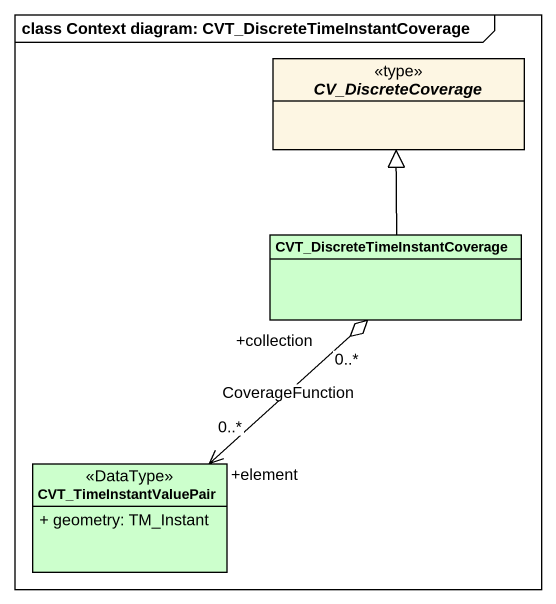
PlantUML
@startuml
mainframe class Context diagram: CVT_DiscreteTimeInstantCoverage
hide circle
hide empty members
skinparam classAttributeIconSize 0
abstract class CV_DiscreteCoverage <<type>>
class "CVT_DiscreteTimeInstantCoverage" as CVT_DiscreteTimeInstantCover #CCFFCC
class CVT_TimeInstantValuePair <<DataType>> #CCFFCC {
  + geometry: TM_Instant
}
CVT_DiscreteTimeInstantCover -up-|> CV_DiscreteCoverage
CVT_TimeInstantValuePair "+element\n0..*" <-up-o "+collection\n0..*" CVT_DiscreteTimeInstantCover : CoverageFunction
@enduml
